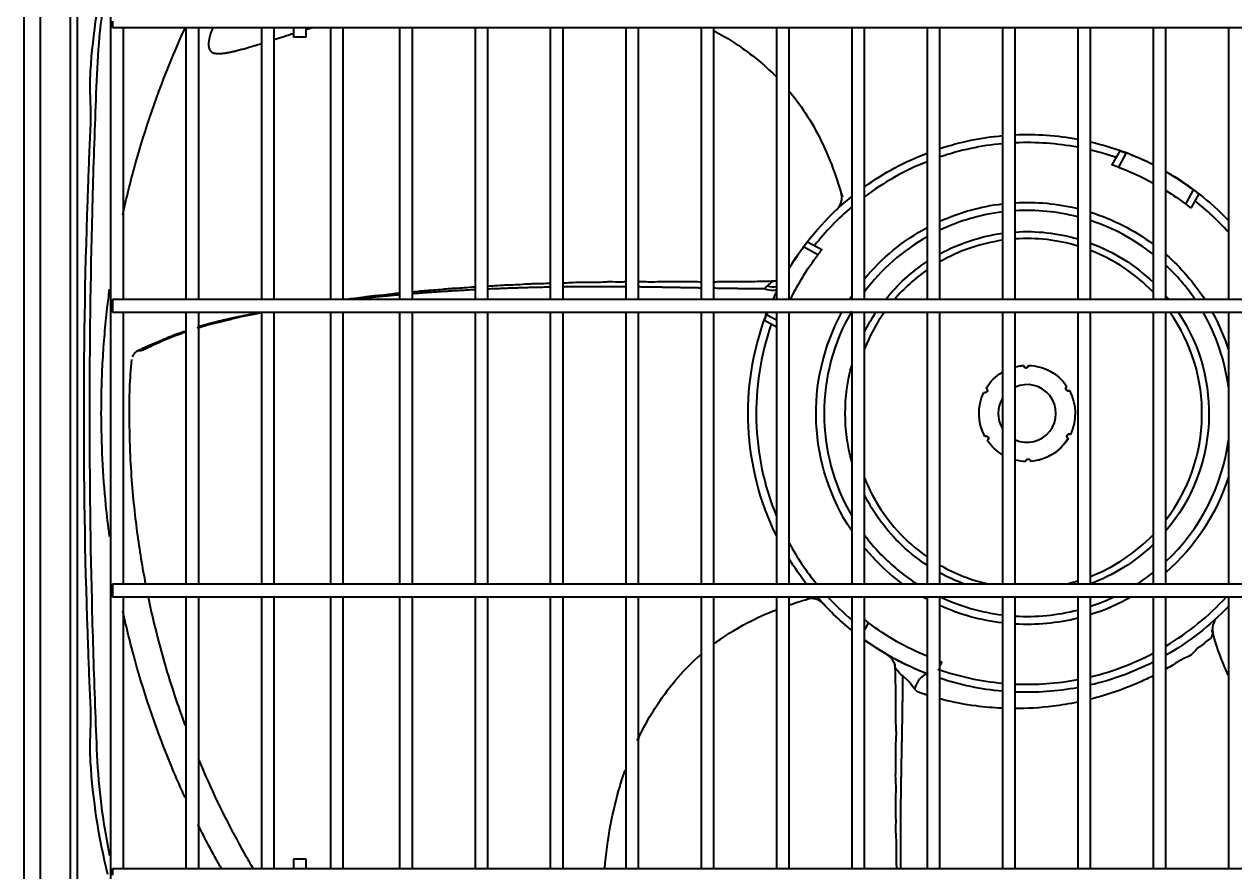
# Model space of a CAD drawing. Extents: x 58467 to 79089, y -33726 to -17391.
# Drawn here: x 78372.51 to 78410.26, y -19302.1 to -19275.66 of the extents above; entities that cross this region are included whole.
import ezdxf

# ---------------------------------------------------------------- set-up
doc = ezdxf.new("R2010")
doc.units = 0
doc.header["$LTSCALE"] = 100
doc.layers.add('+ENTE-ST-DOSEME USTU KONDDRENAJ', color=110, linetype='DOSEMEUSTUKONDENSDRENAJ_LINE', lineweight=40)
doc.linetypes.add('DOSEMEUSTUKONDENSDRENAJ_LINE', pattern='A,300,-40,["CD",Standard,S=15,R=0,X=-35,Y=-7.5],0', length=340)

# ---------------------------------------------------------------- blocks, each defined once
blk = doc.blocks.new('2 KAT SOL')
at = {"color": 3}
for p, q in [((54063.101, -32027.009, -3.539), (54063.101, -31959.004, -3.539)), ((54063.601, -31959.004, -3.539), (54063.601, -32027.009, -3.539)), ((54064.542, -32014.495, -3.539), (54064.542, -31965.44, -3.539)), ((54064.754, -31965.592, -3.539), (54064.754, -32014.343, -3.539)), ((54065.797, -31967.271, -3.539), (54065.797, -32012.664, -3.539)), ((54065.854, -31976.65, -3.539), (54065.854, -31976.849, -3.539)), ((54065.854, -31976.849, -3.539), (54184.216, -31976.849, -3.539)), ((54066.197, -31985.329, -3.539), (54066.197, -31976.85, -3.539)), ((54068.146, -31976.85, -3.539), (54068.146, -31985.329, -3.539)), ((54068.546, -31985.329, -3.539), (54068.546, -31976.85, -3.539)), ((54070.496, -31976.85, -3.539), (54070.496, -31985.328, -3.539)), ((54070.496, -31976.85, -3.539), (54070.496, -31985.328, -3.539)), ((54070.896, -31985.328, -3.539), (54070.896, -31976.85, -3.539)), ((54071.495, -31976.849, -3.539), (54071.495, -31977.149, -3.539)), ((54071.895, -31977.149, -3.539), (54071.895, -31976.849, -3.539)), ((54072.653, -31976.85, -3.539), (54072.653, -31985.329, -3.539)), ((54073.053, -31985.329, -3.539), (54073.053, -31976.85, -3.539)), ((54074.809, -31976.85, -3.539), (54074.809, -31985.329, -3.539)), ((54075.209, -31985.329, -3.539), (54075.209, -31976.85, -3.539)), ((54077.159, -31976.85, -3.539), (54077.159, -31985.329, -3.539)), ((54077.559, -31985.329, -3.539), (54077.559, -31976.85, -3.539)), ((54079.508, -31976.85, -3.539), (54079.508, -31985.329, -3.539)), ((54079.908, -31985.329, -3.539), (54079.908, -31976.85, -3.539)), ((54081.858, -31976.85, -3.539), (54081.858, -31985.329, -3.539)), ((54082.258, -31985.329, -3.539), (54082.258, -31976.85, -3.539)), ((54084.208, -31976.85, -3.539), (54084.208, -31985.329, -3.539)), ((54084.608, -31985.329, -3.539), (54084.608, -31976.85, -3.539)), ((54086.557, -31976.85, -3.539), (54086.557, -31985.329, -3.539)), ((54086.957, -31985.329, -3.539), (54086.957, -31976.85, -3.539)), ((54088.907, -31976.85, -3.539), (54088.907, -31985.329, -3.539)), ((54089.307, -31985.329, -3.539), (54089.307, -31976.85, -3.539)), ((54091.257, -31976.85, -3.539), (54091.257, -31985.329, -3.539)), ((54091.657, -31985.329, -3.539), (54091.657, -31976.85, -3.539)), ((54093.606, -31976.85, -3.539), (54093.606, -31985.329, -3.539)), ((54094.006, -31985.329, -3.539), (54094.006, -31976.85, -3.539)), ((54095.956, -31976.85, -3.539), (54095.956, -31985.329, -3.539)), ((54096.356, -31985.329, -3.539), (54096.356, -31976.85, -3.539)), ((54098.305, -31976.85, -3.539), (54098.305, -31985.329, -3.539)), ((54098.705, -31985.329, -3.539), (54098.705, -31976.85, -3.539)), ((54100.655, -31976.85, -3.539), (54100.655, -31985.329, -3.539)), ((54097.031, -31981.135, -3.539), (54097.275, -31980.69, -3.539)), ((54097.465, -31980.76, -3.539), (54097.222, -31981.203, -3.539)), ((54099.325, -31982.358, -3.539), (54099.569, -31981.914, -3.539)), ((54099.729, -31982.037, -3.539), (54099.485, -31982.482, -3.539)), ((54088.441, -31982.525, -3.539), (54088.461, -31982.507, -3.539)), ((54087.85, -31983.935, -3.539), (54087.407, -31983.692, -3.539)), ((54087.529, -31983.531, -3.539), (54087.974, -31983.775, -3.539)), ((54184.216, -31985.328, -3.539), (54065.854, -31985.328, -3.539)), ((54065.854, -31985.328, -3.539), (54065.854, -31985.528, -3.539)), ((54065.854, -31985.528, -3.539), (54065.854, -31985.728, -3.539)), ((54065.854, -31985.728, -3.539), (54184.216, -31985.728, -3.539)), ((54066.197, -31994.207, -3.539), (54066.197, -31985.728, -3.539)), ((54068.146, -31985.728, -3.539), (54068.146, -31994.207, -3.539)), ((54068.546, -31994.207, -3.539), (54068.546, -31985.728, -3.539)), ((54070.496, -31985.728, -3.539), (54070.496, -31994.207, -3.539)), ((54070.896, -31994.207, -3.539), (54070.896, -31985.728, -3.539)), ((54072.653, -31985.729, -3.539), (54072.653, -31994.206, -3.539)), ((54073.053, -31994.206, -3.539), (54073.053, -31985.729, -3.539)), ((54074.809, -31985.729, -3.539), (54074.809, -31994.206, -3.539)), ((54075.209, -31994.206, -3.539), (54075.209, -31985.729, -3.539)), ((54077.159, -31985.729, -3.539), (54077.159, -31994.206, -3.539)), ((54077.559, -31994.206, -3.539), (54077.559, -31985.729, -3.539)), ((54079.508, -31985.729, -3.539), (54079.508, -31994.206, -3.539)), ((54079.908, -31994.206, -3.539), (54079.908, -31985.729, -3.539)), ((54081.858, -31985.729, -3.539), (54081.858, -31994.206, -3.539)), ((54082.258, -31994.206, -3.539), (54082.258, -31985.729, -3.539)), ((54084.208, -31985.729, -3.539), (54084.208, -31994.206, -3.539)), ((54084.608, -31994.206, -3.539), (54084.608, -31985.729, -3.539)), ((54086.557, -31985.729, -3.539), (54086.557, -31994.206, -3.539)), ((54086.957, -31994.206, -3.539), (54086.957, -31985.729, -3.539)), ((54088.907, -31985.729, -3.539), (54088.907, -31994.206, -3.539)), ((54089.307, -31994.206, -3.539), (54089.307, -31985.729, -3.539)), ((54091.257, -31985.729, -3.539), (54091.257, -31994.206, -3.539)), ((54091.657, -31994.206, -3.539), (54091.657, -31985.729, -3.539)), ((54093.606, -31985.729, -3.539), (54093.606, -31994.206, -3.539)), ((54094.006, -31994.206, -3.539), (54094.006, -31985.729, -3.539)), ((54095.956, -31985.729, -3.539), (54095.956, -31994.206, -3.539)), ((54096.356, -31994.206, -3.539), (54096.356, -31985.729, -3.539)), ((54098.305, -31985.729, -3.539), (54098.305, -31994.206, -3.539)), ((54098.705, -31994.206, -3.539), (54098.705, -31985.729, -3.539)), ((54100.655, -31985.729, -3.539), (54100.655, -31994.206, -3.539)), ((54086.557, -31986.191, -3.539), (54086.183, -31985.985, -3.539)), ((54086.253, -31985.796, -3.539), (54086.557, -31985.963, -3.539)), ((54184.216, -31994.207, -3.539), (54065.854, -31994.207, -3.539)), ((54065.854, -31994.207, -3.539), (54065.854, -31994.407, -3.539)), ((54065.854, -31994.407, -3.539), (54065.854, -31994.607, -3.539)), ((54065.854, -31994.607, -3.539), (54184.216, -31994.607, -3.539)), ((54066.197, -32003.085, -3.539), (54066.197, -31994.606, -3.539)), ((54068.146, -31994.606, -3.539), (54068.146, -32003.085, -3.539)), ((54068.546, -32003.085, -3.539), (54068.546, -31994.606, -3.539)), ((54070.496, -31994.607, -3.539), (54070.496, -32003.085, -3.539)), ((54070.896, -32003.085, -3.539), (54070.896, -31994.607, -3.539)), ((54072.653, -31994.606, -3.539), (54072.653, -32003.085, -3.539)), ((54073.053, -32003.085, -3.539), (54073.053, -31994.606, -3.539)), ((54074.809, -31994.606, -3.539), (54074.809, -32003.085, -3.539)), ((54075.209, -32003.085, -3.539), (54075.209, -31994.606, -3.539)), ((54077.159, -31994.606, -3.539), (54077.159, -32003.085, -3.539)), ((54077.559, -32003.085, -3.539), (54077.559, -31994.606, -3.539)), ((54079.508, -31994.606, -3.539), (54079.508, -32003.085, -3.539)), ((54079.908, -32003.085, -3.539), (54079.908, -31994.606, -3.539)), ((54081.858, -31994.606, -3.539), (54081.858, -32003.085, -3.539)), ((54082.258, -32003.085, -3.539), (54082.258, -31994.606, -3.539)), ((54084.208, -31994.606, -3.539), (54084.208, -32003.085, -3.539)), ((54084.608, -32003.085, -3.539), (54084.608, -31994.606, -3.539)), ((54086.557, -31994.606, -3.539), (54086.557, -32003.085, -3.539)), ((54086.957, -32003.085, -3.539), (54086.957, -31994.606, -3.539)), ((54088.017, -31994.819, -3.539), (54087.999, -31994.8, -3.539)), ((54088.907, -31994.606, -3.539), (54088.907, -32003.085, -3.539)), ((54089.307, -32003.085, -3.539), (54089.307, -31994.606, -3.539)), ((54091.257, -31994.606, -3.539), (54091.257, -32003.085, -3.539)), ((54091.657, -32003.085, -3.539), (54091.657, -31994.606, -3.539)), ((54093.606, -31994.606, -3.539), (54093.606, -32003.085, -3.539)), ((54094.006, -32003.085, -3.539), (54094.006, -31994.606, -3.539)), ((54095.956, -31994.606, -3.539), (54095.956, -32003.085, -3.539)), ((54096.356, -32003.085, -3.539), (54096.356, -31994.606, -3.539)), ((54098.305, -31994.606, -3.539), (54098.305, -32003.085, -3.539)), ((54098.705, -32003.085, -3.539), (54098.705, -31994.606, -3.539)), ((54100.655, -31994.606, -3.539), (54100.655, -32003.085, -3.539)), ((54089.427, -31995.41, -3.539), (54089.307, -31995.63, -3.539)), ((54100.312, -31995.243, -3.539), (54100.292, -31995.261, -3.539)), ((54091.722, -31996.633, -3.539), (54091.657, -31996.752, -3.539)), ((54184.216, -32003.085, -3.539), (54065.854, -32003.085, -3.539)), ((54065.854, -32003.085, -3.539), (54065.854, -32003.285, -3.539)), ((54071.496, -32002.785, -3.539), (54071.496, -32003.085, -3.539)), ((54071.896, -32002.785, -3.539), (54071.496, -32002.785, -3.539)), ((54071.896, -32003.085, -3.539), (54071.896, -32002.785, -3.539))]:
    blk.add_line(p, q, dxfattribs=at)
at = {"color": 3, "extrusion": (0, 0, -1)}
for centre, radius, start, end in [((-54094.376, -31988.884, 3.539), 8.699, 71.7788, 84.9192), ((-54094.376, -31988.884, 3.539), 8.699, 87.5599, 100.4611), ((-54094.376, -31988.884, 3.539), 8.699, 103.1523, 110.4357), ((-54094.376, -31988.884, 3.539), 8.699, 54.354, 68.9829), ((-54094.376, -31988.884, 3.539), 8.191, 110.3267, 118.6663), ((-54094.376, -31988.884, 3.539), 8.699, 119.8462, 136.2041), ((-54094.376, -31988.884, 3.539), 8.191, 121.9061, 127.1733), ((-54094.376, -31988.884, 3.539), 8.699, 31.4717, 51.0407), ((-54094.376, -31988.884, 3.539), 6.582, 65.5875, 83.2781), ((-54094.376, -31988.884, 3.539), 6.582, 86.7712, 103.8825), ((-54094.376, -31988.884, 3.539), 6.582, 107.4994, 126.6469), ((-54094.376, -31988.884, 3.539), 6.582, 39.6281, 61.7062), ((-54094.376, -31988.884, 3.539), 5.671, 61.3406, 82.1925), ((-54094.376, -31988.884, 3.539), 5.671, 86.2537, 106.1662), ((-54094.376, -31988.884, 3.539), 5.671, 110.4244, 133.8468), ((-54094.376, -31988.884, 3.539), 8.191, 25.7297, 37.1733), ((-54094.376, -31988.884, 3.539), 5.671, 38.8237, 56.6212), ((-54094.376, -31988.884, 3.539), 6.582, 131.1187, 147.3019), ((-54094.376, -31988.884, 3.539), 6.582, 32.6925, 33.8006), ((-54094.376, -31988.884, 3.539), 5.671, 139.7531, 141.1706), ((-54094.376, -31988.884, 3.539), 6.582, 326.1881, 28.6481), ((-54094.376, -31988.884, 3.539), 5.671, 26.6287, 33.8063), ((-54094.376, -31988.884, 3.539), 5.671, 146.1881, 220.2356), ((-54094.376, -31988.884, 3.539), 6.582, 151.3463, 162.5288), ((-54094.376, -31988.884, 3.539), 8.699, 334.013, 20.4357), ((-54094.376, -31988.884, 3.539), 5.671, 344.6606, 15.3281), ((-54094.376, -31988.884, 3.539), 1.5, 31.5149, 59.0994), ((-54094.376, -31988.884, 3.539), 1.5, 31.6151, 59.0993), ((-54094.376, -31988.884, 3.539), 1.5, 75.7067, 85.8849), ((-54094.376, -31988.884, 3.539), 1.5, 75.707, 85.7851), ((-54094.344, -31987.385, 3.539), 0.075, 180.1825, 357.3175), ((-54094.376, -31988.884, 3.539), 1.5, 91.5149, 145.7851), ((-54094.376, -31988.884, 3.539), 1.5, 91.6151, 145.8849), ((-54095.659, -31988.106, 3.539), 0.075, 240.1825, 57.3175), ((-54094.376, -31988.884, 3.539), 1.5, 331.6151, 25.8849), ((-54094.376, -31988.884, 3.539), 1.5, 331.5149, 25.7851), ((-54093.062, -31988.163, 3.539), 0.075, 120.1825, 297.3175), ((-54094.376, -31988.884, 3.539), 1.5, 151.5149, 205.7863), ((-54094.376, -31988.884, 3.539), 1.5, 151.6151, 205.8849), ((-54095.691, -31989.605, 3.539), 0.075, 300.1825, 117.3175), ((-54093.094, -31989.662, 3.539), 0.075, 60.1825, 237.3175), ((-54094.376, -31988.884, 3.539), 1.5, 300.8995, 325.8849), ((-54094.376, -31988.884, 3.539), 1.5, 300.8996, 325.7851), ((-54094.376, -31988.884, 3.539), 1.5, 211.6151, 265.8849), ((-54094.376, -31988.884, 3.539), 1.5, 211.5137, 265.7851), ((-54094.409, -31990.383, 3.539), 0.075, 0.1825, 177.3175), ((-54094.376, -31988.884, 3.539), 1.5, 271.6151, 284.293), ((-54094.376, -31988.884, 3.539), 1.5, 271.5149, 284.2929), ((-54094.376, -31988.884, 3.539), 6.582, 197.46, 228.87), ((-54094.376, -31988.884, 3.539), 5.671, 315, 333.36), ((-54094.376, -31988.884, 3.539), 5.671, 303.3675, 315), ((-54094.376, -31988.884, 3.539), 6.582, 315, 320.3606), ((-54094.376, -31988.884, 3.539), 5.671, 226.1419, 249.8006), ((-54094.376, -31988.884, 3.539), 8.699, 322.2719, 328.5298), ((-54094.376, -31988.884, 3.539), 6.582, 306.0225, 315), ((-54094.376, -31988.884, 3.539), 5.671, 290.1825, 298.6481), ((-54094.376, -31988.884, 3.539), 8.699, 308.9608, 318.8617), ((-54094.376, -31988.884, 3.539), 6.582, 298.2825, 299.5987), ((-54094.376, -31988.884, 3.539), 6.582, 240.3844, 252.4894), ((-54094.376, -31988.884, 3.539), 6.582, 276.7106, 294.4012), ((-54094.376, -31988.884, 3.539), 8.699, 223.7974, 240.1554), ((-54094.376, -31988.884, 3.539), 8.191, 292.3896, 307.1733), ((-54094.376, -31988.884, 3.539), 6.582, 256.1063, 273.2175), ((-54094.376, -31988.884, 3.539), 8.699, 297.6697, 305.6475), ((-54094.376, -31988.884, 3.539), 8.699, 243.1491, 256.8469), ((-54094.376, -31988.884, 3.539), 8.699, 275.0787, 288.2204), ((-54094.376, -31988.884, 3.539), 8.699, 259.5381, 272.4392)]:
    blk.add_arc(centre, radius, start, end, dxfattribs=at)
at = {"color": 3}
for radius, start, end in [(8.449, 95.2309, 108.779), (8.449, 79.2259, 92.5124), (8.449, 70.7868, 76.4509), (8.691, 63.1224, 69.1851), (8.449, 111.6703, 126.8719), (8.691, 53.3149, 60.1257), (8.449, 41.9985, 51.7132), (8.449, 130.3428, 141.7132), (6.332, 96.9862, 115.4419), (6.332, 75.5606, 93.3525), (6.332, 51.6487, 71.7863), (6.332, 119.52, 143.19), (5.455, 98.1225, 119.9138), (5.455, 73.17, 93.8925), (8.691, 143.3149, 148.6118), (5.455, 43.9256, 68.7262), (6.332, 34.1663, 46.8731), (5.455, 124.8862, 139.32), (8.691, 154.1151, 155.8497), (6.332, 149.7431, 210.2569), (5.455, 144.6525, 158.3381), (5.455, 322.5206, 35.3531), (6.332, 7.4588, 29.8969), (8.449, 160.7868, 202.2588), (0.9, 245.7, 114.3), (0.9, 148.86, 211.14), (6.332, 313.1269, 352.5413), (5.455, 201.6619, 225), (8.449, 208.5801, 219.0506), (6.332, 216.81, 225), (5.455, 225, 235.1138), (5.455, 291.2737, 316.0744), (6.332, 225, 237.2006), (5.455, 240.0863, 257.3662), (6.332, 302.7938, 308.3513), (5.455, 282.6281, 286.83), (8.449, 222.6368, 229.6553), (6.332, 244.6538, 263.0137), (6.332, 288.2138, 295.3407), (8.449, 300.8221, 317.3623), (6.332, 266.6475, 284.4394), (8.691, 234.3167, 249.1851), (8.449, 283.5504, 297.7135), (8.449, 250.7868, 264.7704), (8.449, 267.4888, 280.7754)]:
    blk.add_arc((54094.376, -31988.884, -3.539), radius, start, end, dxfattribs=at)
at = {"color": 3, "extrusion": (5.89787e-06, 5.50525e-06, 1)}
blk.add_arc((54088.099, -31982.16, -3.398), 0.5, 313.0877, 16.4735, dxfattribs=at)
at = {"color": 3, "extrusion": (-5.25028e-06, 5.62471e-06, 1)}
blk.add_arc((54087.653, -31995.161, -4.002), 0.5, 43.0877, 106.4725, dxfattribs=at)
at = {"color": 3, "extrusion": (-6.04419e-06, -5.64183e-06, 1)}
blk.add_arc((54100.654, -31995.607, -3.684), 0.5, 133.0877, 196.4734, dxfattribs=at)
at = {"color": 3}
for centre, major_axis, ratio, start_param, end_param in [((54086.23, -31984.612, -3.539), (0.443, -0.232), 0.512974, -1.203049, -0.512348), ((54085.757, -31985.672, -3.539), (0.468, -0.175), 0.588101, 0, 0.392495), ((54091.165, -31997.504, -3.539), (0.175, 0.468), 0.588101, 0.279088, 1.726902)]:
    blk.add_ellipse(centre, major_axis=major_axis, ratio=ratio, start_param=start_param, end_param=end_param, dxfattribs=at)
for points, knots in [([(54064.966, -31988.984, -3.539), (54064.966, -31986.586, -3.539), (54065.009, -31984.19, -3.539), (54065.119, -31981.197, -3.539), (54065.144, -31980.599, -3.539), (54065.199, -31979.405, -3.539), (54065.135, -31978.807, -3.539), (54065.246, -31977.021, -3.539), (54065.425, -31975.852, -3.539), (54065.711, -31974.706, -3.539)], [0, 0, 0, 0, 0.5, 0.5, 0.625, 0.625, 0.75, 0.75, 1, 1, 1, 1]), ([(54065.727, -31975.239, -3.539), (54065.652, -31975.612, -3.539), (54065.588, -31975.989, -3.539), (54065.463, -31976.883, -3.539), (54065.412, -31977.403, -3.539), (54065.353, -31978.444, -3.539), (54065.337, -31978.965, -3.539), (54065.277, -31980.527, -3.539), (54065.243, -31981.569, -3.539), (54065.163, -31984.695, -3.539), (54065.135, -31986.779, -3.539), (54065.135, -31988.864, -3.539)], [0, 0, 0, 0, 0.084354, 0.084354, 0.19881, 0.19881, 0.313265, 0.313265, 0.542177, 0.542177, 1, 1, 1, 1]), ([(54066.175, -31982.685, -3.539), (54066.287, -31982.173, -3.539), (54066.697, -31980.519, -3.539), (54067.369, -31978.566, -3.539), (54067.982, -31977.16, -3.539), (54068.131, -31976.836, -3.539)], [0, 0, 0, 0, 0.254796, 0.827092, 1, 1, 1, 1]), ([(54068.99, -31976.847, -3.539), (54068.975, -31976.883, -3.539), (54068.916, -31977.025, -3.539), (54068.853, -31977.219, -3.539), (54068.844, -31977.422, -3.539), (54068.868, -31977.513, -3.539), (54068.904, -31977.571, -3.539), (54068.948, -31977.614, -3.539), (54068.988, -31977.633, -3.539), (54069.019, -31977.64, -3.539)], [0, 0, 0, 0, 0.125875, 0.501642, 0.656556, 0.790033, 0.847053, 0.89779, 1, 1, 1, 1]), ([(54070.907, -31977.216, -3.539), (54070.913, -31977.215, -3.539), (54070.964, -31977.198, -3.539), (54071.061, -31977.167, -3.539), (54071.187, -31977.127, -3.539), (54071.311, -31977.088, -3.539), (54071.409, -31977.057, -3.539), (54071.476, -31977.036, -3.539), (54071.495, -31977.03, -3.539)], [0, 0, 0, 0, 0.02815, 0.268086, 0.508023, 0.66798, 0.907917, 1, 1, 1, 1]), ([(54071.895, -31976.906, -3.539), (54071.926, -31976.896, -3.539), (54071.992, -31976.876, -3.539), (54072.059, -31976.855, -3.539), (54072.096, -31976.844, -3.539), (54072.097, -31976.844, -3.539)], [0, 0, 0, 0, 0.464341, 0.973106, 1, 1, 1, 1]), ([(54084.614, -31976.947, -3.539), (54084.713, -31977.001, -3.539), (54084.989, -31977.155, -3.539), (54085.479, -31977.466, -3.539), (54086.037, -31977.891, -3.539), (54086.403, -31978.231, -3.539), (54086.567, -31978.398, -3.539)], [0, 0, 0, 0, 0.139399, 0.390327, 0.714739, 1, 1, 1, 1]), ([(54069.007, -31977.636, -3.539), (54069.021, -31977.641, -3.539), (54069.047, -31977.647, -3.539), (54069.077, -31977.652, -3.539), (54069.123, -31977.657, -3.539), (54069.159, -31977.658, -3.539), (54069.203, -31977.658, -3.539), (54069.254, -31977.655, -3.539), (54069.3, -31977.65, -3.539), (54069.36, -31977.643, -3.539), (54069.411, -31977.635, -3.539), (54069.475, -31977.623, -3.539), (54069.535, -31977.611, -3.539), (54069.612, -31977.595, -3.539), (54069.69, -31977.576, -3.539), (54069.771, -31977.556, -3.539), (54069.844, -31977.537, -3.539), (54069.918, -31977.517, -3.539), (54070.006, -31977.493, -3.539), (54070.097, -31977.467, -3.539), (54070.203, -31977.435, -3.539), (54070.298, -31977.407, -3.539), (54070.396, -31977.377, -3.539), (54070.457, -31977.358, -3.539), (54070.49, -31977.348, -3.539), (54070.495, -31977.346, -3.539)], [0, 0, 0, 0, 0.061068, 0.102482, 0.143896, 0.18531, 0.226724, 0.268138, 0.309552, 0.350965, 0.392379, 0.433793, 0.475207, 0.516621, 0.578742, 0.620156, 0.66157, 0.702984, 0.744398, 0.806519, 0.847933, 0.910054, 0.951468, 0.992881, 1, 1, 1, 1]), ([(54071.895, -31977.149, -3.539), (54071.895, -31977.149, -3.539), (54071.894, -31977.149, -3.539), (54071.885, -31977.149, -3.539), (54071.876, -31977.149, -3.539), (54071.852, -31977.149, -3.539), (54071.836, -31977.149, -3.539), (54071.801, -31977.149, -3.539), (54071.781, -31977.149, -3.539), (54071.738, -31977.149, -3.539), (54071.716, -31977.149, -3.539), (54071.671, -31977.149, -3.539), (54071.648, -31977.149, -3.539), (54071.606, -31977.149, -3.539), (54071.586, -31977.149, -3.539), (54071.552, -31977.149, -3.539), (54071.536, -31977.149, -3.539), (54071.513, -31977.149, -3.539), (54071.505, -31977.149, -3.539), (54071.497, -31977.149, -3.539), (54071.495, -31977.149, -3.539), (54071.495, -31977.149, -3.539)], [0, 0, 0, 0, 0.072796, 0.072796, 0.180355, 0.180355, 0.287914, 0.287914, 0.395473, 0.395473, 0.503031, 0.503031, 0.61059, 0.61059, 0.718149, 0.718149, 0.825708, 0.825708, 0.933267, 0.933267, 1, 1, 1, 1]), ([(54086.966, -31978.84, -3.539), (54087.092, -31978.992, -3.539), (54087.411, -31979.409, -3.539), (54087.868, -31980.16, -3.539), (54088.292, -31981.115, -3.539), (54088.518, -31981.791, -3.539), (54088.615, -31982.142, -3.539)], [0, 0, 0, 0, 0.160983, 0.427877, 0.710763, 1, 1, 1, 1]), ([(54097.275, -31980.69, -3.539), (54097.275, -31980.69, -3.539), (54097.279, -31980.692, -3.539), (54097.292, -31980.697, -3.539), (54097.303, -31980.7, -3.539), (54097.329, -31980.71, -3.539), (54097.345, -31980.716, -3.539), (54097.381, -31980.729, -3.539), (54097.401, -31980.736, -3.539), (54097.435, -31980.749, -3.539), (54097.45, -31980.755, -3.539), (54097.465, -31980.76, -3.539)], [0, 0, 0, 0, 0.211758, 0.211758, 0.423432, 0.423432, 0.636431, 0.636431, 0.852021, 0.852021, 1, 1, 1, 1]), ([(54098.262, -31981.103, -3.539), (54098.241, -31981.094, -3.539), (54098.221, -31981.084, -3.539), (54098.105, -31981.03, -3.539), (54098.007, -31980.986, -3.539), (54097.824, -31980.905, -3.539), (54097.737, -31980.867, -3.539), (54097.572, -31980.796, -3.539), (54097.492, -31980.762, -3.539), (54097.414, -31980.733, -3.539)], [0, 0, 0, 0, 0.07319, 0.07319, 0.416738, 0.416738, 0.719921, 0.719921, 1, 1, 1, 1]), ([(54097.222, -31981.203, -3.539), (54097.2, -31981.195, -3.539), (54097.178, -31981.187, -3.539), (54097.138, -31981.173, -3.539), (54097.118, -31981.166, -3.539), (54097.085, -31981.154, -3.539), (54097.07, -31981.149, -3.539), (54097.048, -31981.141, -3.539), (54097.039, -31981.138, -3.539), (54097.032, -31981.136, -3.539), (54097.031, -31981.135, -3.539), (54097.031, -31981.135, -3.539)], [0, 0, 0, 0, 0.21816, 0.21816, 0.436362, 0.436362, 0.653817, 0.653817, 0.868707, 0.868707, 1, 1, 1, 1]), ([(54099.569, -31981.914, -3.539), (54099.587, -31981.928, -3.539), (54099.605, -31981.942, -3.539), (54099.64, -31981.968, -3.539), (54099.656, -31981.98, -3.539), (54099.684, -31982.002, -3.539), (54099.696, -31982.011, -3.539), (54099.715, -31982.026, -3.539), (54099.722, -31982.031, -3.539), (54099.728, -31982.036, -3.539), (54099.729, -31982.037, -3.539), (54099.729, -31982.037, -3.539)], [0, 0, 0, 0, 0.217793, 0.217793, 0.435623, 0.435623, 0.652794, 0.652794, 0.867695, 0.867695, 1, 1, 1, 1]), ([(54099.485, -31982.482, -3.539), (54099.485, -31982.482, -3.539), (54099.482, -31982.479, -3.539), (54099.471, -31982.47, -3.539), (54099.462, -31982.463, -3.539), (54099.44, -31982.446, -3.539), (54099.427, -31982.436, -3.539), (54099.397, -31982.412, -3.539), (54099.38, -31982.399, -3.539), (54099.351, -31982.377, -3.539), (54099.338, -31982.367, -3.539), (54099.325, -31982.358, -3.539)], [0, 0, 0, 0, 0.211356, 0.211356, 0.422617, 0.422617, 0.635365, 0.635365, 0.851032, 0.851032, 1, 1, 1, 1]), ([(54087.407, -31983.692, -3.539), (54087.42, -31983.673, -3.539), (54087.434, -31983.655, -3.539), (54087.46, -31983.621, -3.539), (54087.473, -31983.604, -3.539), (54087.494, -31983.576, -3.539), (54087.504, -31983.564, -3.539), (54087.518, -31983.545, -3.539), (54087.524, -31983.538, -3.539), (54087.529, -31983.532, -3.539), (54087.53, -31983.531, -3.539), (54087.529, -31983.531, -3.539)], [0, 0, 0, 0, 0.217793, 0.217793, 0.435623, 0.435623, 0.652794, 0.652794, 0.867695, 0.867695, 1, 1, 1, 1]), ([(54087.974, -31983.775, -3.539), (54087.974, -31983.775, -3.539), (54087.972, -31983.778, -3.539), (54087.963, -31983.79, -3.539), (54087.956, -31983.798, -3.539), (54087.939, -31983.82, -3.539), (54087.928, -31983.833, -3.539), (54087.905, -31983.863, -3.539), (54087.892, -31983.88, -3.539), (54087.869, -31983.91, -3.539), (54087.86, -31983.922, -3.539), (54087.85, -31983.935, -3.539)], [0, 0, 0, 0, 0.211356, 0.211356, 0.422617, 0.422617, 0.635365, 0.635365, 0.851032, 0.851032, 1, 1, 1, 1]), ([(54065.506, -31988.864, -3.539), (54065.508, -31988.589, -3.539), (54065.513, -31988.041, -3.539), (54065.549, -31987.222, -3.539), (54065.607, -31986.41, -3.539), (54065.68, -31985.672, -3.539), (54065.738, -31985.205, -3.539), (54065.765, -31985.006, -3.539)], [0, 0, 0, 0, 0.213165, 0.424969, 0.635409, 0.844484, 1, 1, 1, 1]), ([(54077.158, -31984.941, -3.539), (54077.152, -31984.941, -3.539), (54077.03, -31984.95, -3.539), (54076.828, -31984.971, -3.539), (54076.614, -31984.986, -3.539), (54076.44, -31984.993, -3.539), (54076.277, -31985.001, -3.539), (54076.066, -31985.029, -3.539), (54075.834, -31985.044, -3.539), (54075.616, -31985.058, -3.539), (54075.413, -31985.077, -3.539), (54075.283, -31985.093, -3.539), (54075.206, -31985.102, -3.539)], [0, 0, 0, 0, 0.008799, 0.183646, 0.34505, 0.408603, 0.460825, 0.566791, 0.701254, 0.778856, 0.862109, 1, 1, 1, 1]), ([(54077.149, -31985.027, -3.539), (54077.12, -31985.028, -3.539), (54077.025, -31985.033, -3.539), (54076.9, -31985.04, -3.539), (54076.738, -31985.049, -3.539), (54076.593, -31985.057, -3.539), (54076.431, -31985.067, -3.539), (54076.27, -31985.077, -3.539), (54076.125, -31985.086, -3.539), (54075.963, -31985.097, -3.539), (54075.816, -31985.107, -3.539), (54075.652, -31985.119, -3.539), (54075.505, -31985.13, -3.539), (54075.36, -31985.141, -3.539), (54075.264, -31985.148, -3.539), (54075.215, -31985.152, -3.539), (54075.214, -31985.152, -3.539)], [0, 0, 0, 0, 0.043677, 0.144139, 0.194371, 0.294833, 0.370179, 0.445526, 0.545988, 0.596219, 0.696681, 0.772028, 0.847375, 0.922721, 0.998068, 1, 1, 1, 1]), ([(54079.508, -31984.828, -3.539), (54079.49, -31984.83, -3.539), (54079.377, -31984.838, -3.539), (54079.205, -31984.842, -3.539), (54078.985, -31984.844, -3.539), (54078.745, -31984.854, -3.539), (54078.493, -31984.874, -3.539), (54078.278, -31984.885, -3.539), (54078.105, -31984.887, -3.539), (54077.948, -31984.891, -3.539), (54077.769, -31984.91, -3.539), (54077.627, -31984.918, -3.539), (54077.559, -31984.921, -3.539)], [0, 0, 0, 0, 0.026236, 0.165323, 0.245888, 0.332132, 0.514466, 0.68062, 0.745287, 0.79789, 0.90324, 1, 1, 1, 1]), ([(54079.506, -31984.946, -3.539), (54079.455, -31984.947, -3.539), (54079.37, -31984.949, -3.539), (54079.219, -31984.952, -3.539), (54079.084, -31984.955, -3.539), (54078.914, -31984.959, -3.539), (54078.763, -31984.963, -3.539), (54078.597, -31984.968, -3.539), (54078.449, -31984.973, -3.539), (54078.302, -31984.978, -3.539), (54078.138, -31984.984, -3.539), (54077.991, -31984.989, -3.539), (54077.827, -31984.996, -3.539), (54077.694, -31985.001, -3.539), (54077.594, -31985.006, -3.539), (54077.559, -31985.007, -3.539)], [0, 0, 0, 0, 0.079108, 0.130174, 0.232307, 0.283373, 0.385506, 0.462105, 0.538704, 0.615303, 0.691903, 0.794035, 0.845101, 0.947234, 1, 1, 1, 1]), ([(54081.852, -31984.783, -3.539), (54081.824, -31984.784, -3.539), (54081.693, -31984.787, -3.539), (54081.552, -31984.785, -3.539), (54081.39, -31984.782, -3.539), (54081.307, -31984.783, -3.539), (54081.154, -31984.792, -3.539), (54080.976, -31984.8, -3.539), (54080.759, -31984.796, -3.539), (54080.506, -31984.795, -3.539), (54080.22, -31984.81, -3.539), (54080.023, -31984.818, -3.539), (54079.915, -31984.819, -3.539), (54079.909, -31984.819, -3.539)], [0, 0, 0, 0, 0.047203, 0.219949, 0.250675, 0.278328, 0.333689, 0.467407, 0.546264, 0.63201, 0.815334, 0.990362, 1, 1, 1, 1]), ([(54081.86, -31984.936, -3.539), (54081.848, -31984.936, -3.539), (54081.804, -31984.936, -3.539), (54081.711, -31984.935, -3.539), (54081.581, -31984.934, -3.539), (54081.435, -31984.933, -3.539), (54081.289, -31984.933, -3.539), (54081.142, -31984.933, -3.539), (54080.995, -31984.933, -3.539), (54080.861, -31984.933, -3.539), (54080.71, -31984.933, -3.539), (54080.574, -31984.934, -3.539), (54080.406, -31984.935, -3.539), (54080.274, -31984.936, -3.539), (54080.109, -31984.937, -3.539), (54080, -31984.939, -3.539), (54079.923, -31984.94, -3.539), (54079.911, -31984.94, -3.539)], [0, 0, 0, 0, 0.018658, 0.069393, 0.145495, 0.221596, 0.297698, 0.3738, 0.449902, 0.526003, 0.576738, 0.678207, 0.728941, 0.83041, 0.881145, 0.982614, 1, 1, 1, 1]), ([(54084.211, -31984.973, -3.539), (54084.166, -31984.972, -3.539), (54084.074, -31984.971, -3.539), (54083.948, -31984.968, -3.539), (54083.822, -31984.966, -3.539), (54083.696, -31984.963, -3.539), (54083.572, -31984.961, -3.539), (54083.447, -31984.959, -3.539), (54083.322, -31984.956, -3.539), (54083.197, -31984.954, -3.539), (54083.072, -31984.952, -3.539), (54082.946, -31984.95, -3.539), (54082.82, -31984.948, -3.539), (54082.677, -31984.946, -3.539), (54082.547, -31984.944, -3.539), (54082.399, -31984.942, -3.539), (54082.313, -31984.94, -3.539), (54082.26, -31984.94, -3.539), (54082.257, -31984.94, -3.539)], [0, 0, 0, 0, 0.071605, 0.144526, 0.19314, 0.266061, 0.338983, 0.387597, 0.460518, 0.533439, 0.582053, 0.654974, 0.727896, 0.77651, 0.873738, 0.922352, 0.995273, 1, 1, 1, 1]), ([(54084.209, -31984.789, -3.539), (54084.196, -31984.789, -3.539), (54084.088, -31984.783, -3.539), (54083.78, -31984.771, -3.539), (54083.471, -31984.782, -3.539), (54083.224, -31984.777, -3.539), (54083.099, -31984.774, -3.539), (54082.917, -31984.776, -3.539), (54082.721, -31984.793, -3.539), (54082.47, -31984.781, -3.539), (54082.341, -31984.778, -3.539), (54082.291, -31984.777, -3.539)], [0, 0, 0, 0, 0.020061, 0.161151, 0.438961, 0.54767, 0.590018, 0.628584, 0.811988, 0.925322, 1, 1, 1, 1]), ([(54086.189, -31984.995, -3.539), (54086.173, -31984.995, -3.539), (54086.131, -31984.995, -3.539), (54086.047, -31984.996, -3.539), (54085.955, -31984.996, -3.539), (54085.861, -31984.996, -3.539), (54085.777, -31984.996, -3.539), (54085.696, -31984.995, -3.539), (54085.6, -31984.994, -3.539), (54085.5, -31984.994, -3.539), (54085.388, -31984.993, -3.539), (54085.29, -31984.991, -3.539), (54085.183, -31984.99, -3.539), (54085.083, -31984.989, -3.539), (54084.982, -31984.987, -3.539), (54084.867, -31984.985, -3.539), (54084.765, -31984.984, -3.539), (54084.672, -31984.982, -3.539), (54084.623, -31984.981, -3.539), (54084.603, -31984.981, -3.539)], [0, 0, 0, 0, 0.033268, 0.086429, 0.166172, 0.219334, 0.272495, 0.325657, 0.378819, 0.458561, 0.511723, 0.591466, 0.644627, 0.697789, 0.777532, 0.830693, 0.910436, 0.963598, 1, 1, 1, 1]), ([(54086.555, -31984.757, -3.539), (54086.36, -31984.764, -3.539), (54085.963, -31984.775, -3.539), (54085.541, -31984.779, -3.539), (54085.256, -31984.78, -3.539), (54085.133, -31984.779, -3.539), (54085.002, -31984.781, -3.539), (54084.893, -31984.778, -3.539), (54084.792, -31984.779, -3.539), (54084.699, -31984.783, -3.539), (54084.638, -31984.787, -3.539), (54084.604, -31984.789, -3.539)], [0, 0, 0, 0, 0.295836, 0.599217, 0.63578, 0.724251, 0.792145, 0.857546, 0.898871, 0.942551, 1, 1, 1, 1]), ([(54086.189, -31984.995, -3.539), (54086.189, -31984.995, -3.539), (54086.189, -31984.995, -3.539), (54086.217, -31984.964, -3.539), (54086.248, -31984.935, -3.539), (54086.278, -31984.908, -3.539)], [0, 0, 0, 0, 0.000046, 0.000046, 1, 1, 1, 1]), ([(54086.202, -31984.997, -3.539), (54086.293, -31985.026, -3.539), (54086.378, -31985.042, -3.539), (54086.493, -31985.042, -3.539), (54086.532, -31985.036, -3.539), (54086.56, -31985.023, -3.539)], [0, 0, 0, 0, 0.604116, 0.604116, 1, 1, 1, 1]), ([(54086.278, -31984.908, -3.539), (54086.33, -31984.861, -3.539), (54086.38, -31984.817, -3.539), (54086.436, -31984.774, -3.539), (54086.446, -31984.764, -3.539), (54086.443, -31984.762, -3.539)], [0, 0, 0, 0, 0.677972, 0.677972, 1, 1, 1, 1]), ([(54086.558, -31984.747, -3.539), (54086.518, -31984.761, -3.539), (54086.476, -31984.769, -3.539), (54086.434, -31984.763, -3.539), (54086.432, -31984.763, -3.539)], [0, 0, 0, 0, 0.962907, 1, 1, 1, 1]), ([(54074.811, -31985.137, -3.539), (54074.79, -31985.139, -3.539), (54074.733, -31985.143, -3.539), (54074.584, -31985.157, -3.539), (54074.367, -31985.192, -3.539), (54074.111, -31985.211, -3.539), (54073.884, -31985.234, -3.539), (54073.654, -31985.264, -3.539), (54073.427, -31985.298, -3.539), (54073.237, -31985.317, -3.539), (54073.134, -31985.328, -3.539)], [0, 0, 0, 0, 0.037568, 0.099793, 0.235444, 0.406173, 0.503648, 0.608785, 0.82508, 1, 1, 1, 1]), ([(54074.812, -31985.186, -3.539), (54074.789, -31985.188, -3.539), (54074.704, -31985.195, -3.539), (54074.588, -31985.205, -3.539), (54074.431, -31985.22, -3.539), (54074.289, -31985.233, -3.539), (54074.13, -31985.248, -3.539), (54073.987, -31985.262, -3.539), (54073.845, -31985.277, -3.539), (54073.69, -31985.293, -3.539), (54073.551, -31985.308, -3.539), (54073.439, -31985.32, -3.539), (54073.388, -31985.325, -3.539), (54073.367, -31985.328, -3.539)], [0, 0, 0, 0, 0.045948, 0.175933, 0.240925, 0.370909, 0.468398, 0.565886, 0.663374, 0.760863, 0.890847, 0.955839, 1, 1, 1, 1]), ([(54070.492, -31985.745, -3.539), (54070.426, -31985.758, -3.539), (54070.211, -31985.804, -3.539), (54070, -31985.843, -3.539), (54069.649, -31985.92, -3.539), (54069.445, -31985.984, -3.539), (54069.208, -31986.035, -3.539), (54069.028, -31986.075, -3.539), (54068.846, -31986.122, -3.539), (54068.699, -31986.165, -3.539), (54068.604, -31986.193, -3.539), (54068.544, -31986.211, -3.539), (54068.513, -31986.221, -3.539), (54068.497, -31986.226, -3.539)], [0, 0, 0, 0, 0.098734, 0.346332, 0.396322, 0.571696, 0.645977, 0.72631, 0.812723, 0.903867, 0.955533, 0.977657, 1, 1, 1, 1]), ([(54070.49, -31985.736, -3.539), (54070.467, -31985.74, -3.539), (54070.389, -31985.754, -3.539), (54070.284, -31985.774, -3.539), (54070.147, -31985.8, -3.539), (54070.038, -31985.821, -3.539), (54069.903, -31985.848, -3.539), (54069.795, -31985.87, -3.539), (54069.675, -31985.896, -3.539), (54069.569, -31985.919, -3.539), (54069.45, -31985.946, -3.539), (54069.331, -31985.973, -3.539), (54069.226, -31985.998, -3.539), (54069.121, -31986.024, -3.539), (54069.017, -31986.05, -3.539), (54068.914, -31986.077, -3.539), (54068.812, -31986.105, -3.539), (54068.712, -31986.132, -3.539), (54068.619, -31986.159, -3.539), (54068.565, -31986.175, -3.539), (54068.546, -31986.181, -3.539)], [0, 0, 0, 0, 0.032531, 0.11396, 0.154675, 0.236104, 0.276818, 0.358248, 0.398962, 0.460034, 0.521106, 0.582177, 0.643249, 0.683964, 0.745036, 0.806107, 0.846822, 0.907894, 0.968965, 1, 1, 1, 1]), ([(54086.183, -31985.985, -3.539), (54086.183, -31985.985, -3.539), (54086.184, -31985.982, -3.539), (54086.189, -31985.968, -3.539), (54086.193, -31985.958, -3.539), (54086.202, -31985.931, -3.539), (54086.208, -31985.915, -3.539), (54086.221, -31985.88, -3.539), (54086.228, -31985.86, -3.539), (54086.242, -31985.825, -3.539), (54086.247, -31985.81, -3.539), (54086.253, -31985.796, -3.539)], [0, 0, 0, 0, 0.211758, 0.211758, 0.423432, 0.423432, 0.636431, 0.636431, 0.852021, 0.852021, 1, 1, 1, 1]), ([(54068.147, -31986.344, -3.539), (54068.095, -31986.362, -3.539), (54067.837, -31986.455, -3.539), (54067.495, -31986.594, -3.539), (54067.137, -31986.75, -3.539), (54066.958, -31986.84, -3.539), (54066.846, -31986.893, -3.539), (54066.759, -31986.925, -3.539), (54066.666, -31986.934, -3.539), (54066.621, -31986.942, -3.539), (54066.602, -31986.945, -3.539)], [0, 0, 0, 0, 0.085996, 0.432677, 0.579521, 0.710147, 0.777201, 0.826739, 0.904569, 1, 1, 1, 1]), ([(54068.146, -31986.31, -3.539), (54068.119, -31986.319, -3.539), (54068.057, -31986.341, -3.539), (54067.973, -31986.371, -3.539), (54067.894, -31986.401, -3.539), (54067.816, -31986.43, -3.539), (54067.739, -31986.46, -3.539), (54067.653, -31986.494, -3.539), (54067.579, -31986.524, -3.539), (54067.506, -31986.554, -3.539), (54067.446, -31986.58, -3.539), (54067.385, -31986.605, -3.539), (54067.317, -31986.634, -3.539), (54067.251, -31986.662, -3.539), (54067.185, -31986.691, -3.539), (54067.134, -31986.713, -3.539), (54067.078, -31986.737, -3.539), (54067.033, -31986.757, -3.539), (54066.979, -31986.78, -3.539), (54066.938, -31986.798, -3.539), (54066.891, -31986.819, -3.539), (54066.849, -31986.837, -3.539), (54066.814, -31986.852, -3.539), (54066.777, -31986.869, -3.539), (54066.761, -31986.875, -3.539), (54066.756, -31986.877, -3.539)], [0, 0, 0, 0, 0.047147, 0.107974, 0.148526, 0.189077, 0.249904, 0.290456, 0.351283, 0.391834, 0.432386, 0.472937, 0.513489, 0.574316, 0.614867, 0.655419, 0.69597, 0.736522, 0.777073, 0.817625, 0.858176, 0.898727, 0.939279, 0.97983, 1, 1, 1, 1]), ([(54066.736, -31986.886, -3.539), (54066.704, -31986.904, -3.539), (54066.64, -31986.94, -3.539), (54066.566, -31986.98, -3.539), (54066.517, -31987.036, -3.539), (54066.483, -31987.087, -3.539), (54066.469, -31987.114, -3.539)], [0, 0, 0, 0, 0.181976, 0.413188, 0.708779, 1, 1, 1, 1]), ([(54066.448, -31987.2, -3.539), (54066.418, -31987.504, -3.539), (54066.375, -31988.096, -3.539), (54066.37, -31989.098, -3.539), (54066.393, -31990.131, -3.539), (54066.463, -31991.195, -3.539), (54066.584, -31992.4, -3.539), (54066.732, -31993.399, -3.539), (54066.859, -31994.08, -3.539), (54066.884, -31994.207, -3.539)], [0, 0, 0, 0, 0.125694, 0.246952, 0.424132, 0.567334, 0.705272, 0.945108, 1, 1, 1, 1]), ([(54094.266, -31987.386, -3.539), (54094.267, -31987.405, -3.539), (54094.284, -31987.446, -3.539), (54094.333, -31987.464, -3.539), (54094.372, -31987.455, -3.539), (54094.396, -31987.438, -3.539), (54094.412, -31987.412, -3.539), (54094.416, -31987.392, -3.539), (54094.416, -31987.383, -3.539)], [0, 0, 0, 0, 0.25, 0.5, 0.625, 0.75, 0.875, 1, 1, 1, 1]), ([(54095.618, -31988.04, -3.539), (54095.602, -31988.049, -3.539), (54095.576, -31988.085, -3.539), (54095.585, -31988.136, -3.539), (54095.612, -31988.165, -3.539), (54095.638, -31988.178, -3.539), (54095.669, -31988.179, -3.539), (54095.688, -31988.173, -3.539), (54095.696, -31988.168, -3.539)], [0, 0, 0, 0, 0.25, 0.5, 0.625, 0.75, 0.875, 1, 1, 1, 1]), ([(54065.711, -32003.262, -3.539), (54065.423, -32002.109, -3.539), (54065.245, -32000.937, -3.539), (54065.135, -31999.152, -3.539), (54065.199, -31998.556, -3.539), (54065.143, -31997.363, -3.539), (54065.119, -31996.766, -3.539), (54065.009, -31993.778, -3.539), (54064.966, -31991.38, -3.539), (54064.966, -31988.984, -3.539)], [0, 0, 0, 0, 0.25, 0.25, 0.375, 0.375, 0.5, 0.5, 1, 1, 1, 1]), ([(54065.135, -31988.864, -3.539), (54065.135, -31990.937, -3.539), (54065.162, -31993.009, -3.539), (54065.242, -31996.117, -3.539), (54065.275, -31997.153, -3.539), (54065.335, -31998.706, -3.539), (54065.351, -31999.224, -3.539), (54065.406, -32000.256, -3.539), (54065.455, -32000.769, -3.539), (54065.587, -32001.748, -3.539), (54065.668, -32002.215, -3.539), (54065.766, -32002.678, -3.539)], [0, 0, 0, 0, 0.44833, 0.44833, 0.672495, 0.672495, 0.784577, 0.784577, 0.89666, 0.89666, 1, 1, 1, 1]), ([(54065.765, -31992.72, -3.539), (54065.721, -31992.394, -3.539), (54065.627, -31991.593, -3.539), (54065.527, -31990.307, -3.539), (54065.513, -31989.347, -3.539), (54065.506, -31988.864, -3.539)], [0, 0, 0, 0, 0.254972, 0.625378, 1, 1, 1, 1]), ([(54095.728, -31989.537, -3.539), (54095.712, -31989.528, -3.539), (54095.668, -31989.523, -3.539), (54095.628, -31989.557, -3.539), (54095.616, -31989.594, -3.539), (54095.619, -31989.624, -3.539), (54095.633, -31989.651, -3.539), (54095.648, -31989.664, -3.539), (54095.657, -31989.669, -3.539)], [0, 0, 0, 0, 0.25, 0.5, 0.625, 0.75, 0.875, 1, 1, 1, 1]), ([(54066.964, -31994.606, -3.539), (54067.021, -31994.879, -3.539), (54067.262, -31995.953, -3.539), (54067.645, -31997.291, -3.539), (54068.022, -31998.356, -3.539), (54068.119, -31998.617, -3.539)], [0, 0, 0, 0, 0.204786, 0.80511, 1, 1, 1, 1]), ([(54068.117, -32000.861, -3.539), (54068.08, -32000.78, -3.539), (54067.938, -32000.466, -3.539), (54067.338, -31999.072, -3.539), (54066.699, -31997.215, -3.539), (54066.289, -31995.564, -3.539), (54066.176, -31995.047, -3.539)], [0, 0, 0, 0, 0.043362, 0.168663, 0.74173, 1, 1, 1, 1]), ([(54084.601, -31996.082, -3.539), (54084.667, -31996.032, -3.539), (54085, -31995.789, -3.539), (54085.637, -31995.401, -3.539), (54086.245, -31995.129, -3.539), (54086.556, -31995.006, -3.539)], [0, 0, 0, 0, 0.112654, 0.555033, 1, 1, 1, 1]), ([(54089.306, -31995.317, -3.539), (54089.316, -31995.324, -3.539), (54089.328, -31995.334, -3.539), (54089.356, -31995.355, -3.539), (54089.373, -31995.369, -3.539), (54089.402, -31995.391, -3.539), (54089.415, -31995.401, -3.539), (54089.427, -31995.41, -3.539)], [0, 0, 0, 0, 0.33514, 0.33514, 0.728378, 0.728378, 1, 1, 1, 1]), ([(54100.168, -31995.743, -3.539), (54100.165, -31995.744, -3.539), (54100.162, -31995.747, -3.539), (54100.154, -31995.767, -3.539), (54100.15, -31995.783, -3.539), (54100.135, -31995.833, -3.539), (54100.123, -31995.868, -3.539), (54100.08, -31995.928, -3.539), (54100.047, -31995.943, -3.539), (54099.991, -31995.98, -3.539), (54099.965, -31996.001, -3.539), (54099.888, -31996.07, -3.539), (54099.833, -31996.111, -3.539), (54099.751, -31996.168, -3.539), (54099.722, -31996.185, -3.539), (54099.669, -31996.224, -3.539), (54099.646, -31996.251, -3.539), (54099.575, -31996.336, -3.539), (54099.52, -31996.39, -3.539), (54099.397, -31996.475, -3.539), (54099.329, -31996.507, -3.539), (54099.198, -31996.559, -3.539), (54099.141, -31996.59, -3.539), (54099.031, -31996.659, -3.539), (54098.977, -31996.698, -3.539), (54098.849, -31996.775, -3.539), (54098.779, -31996.815, -3.539), (54098.708, -31996.854, -3.539)], [0, 0, 0, 0, 0.020274, 0.020274, 0.047518, 0.047518, 0.102008, 0.102008, 0.156498, 0.156498, 0.210988, 0.210988, 0.319967, 0.319967, 0.374457, 0.374457, 0.428947, 0.428947, 0.537926, 0.537926, 0.646906, 0.646906, 0.755886, 0.755886, 0.864865, 0.864865, 1, 1, 1, 1]), ([(54100.642, -31997.051, -3.539), (54100.585, -31996.92, -3.539), (54100.394, -31996.455, -3.539), (54100.234, -31995.977, -3.539), (54100.138, -31995.626, -3.539)], [0, 0, 0, 0, 0.284303, 1, 1, 1, 1]), ([(54082.22, -31999.083, -3.539), (54082.337, -31998.834, -3.539), (54082.56, -31998.41, -3.539), (54082.958, -31997.782, -3.539), (54083.444, -31997.143, -3.539), (54083.89, -31996.681, -3.539), (54084.172, -31996.431, -3.539), (54084.203, -31996.404, -3.539)], [0, 0, 0, 0, 0.248237, 0.430741, 0.666692, 0.9639, 1, 1, 1, 1]), ([(54090.007, -31996.406, -3.539), (54090.007, -31996.405, -3.539), (54090.007, -31996.405, -3.539), (54090.007, -31996.405, -3.539), (54090.01, -31996.407, -3.539), (54090.013, -31996.409, -3.539), (54090.053, -31996.433, -3.539), (54090.126, -31996.493, -3.539), (54090.205, -31996.606, -3.539), (54090.249, -31996.722, -3.539), (54090.25, -31996.796, -3.539), (54090.247, -31996.822, -3.539)], [0, 0, 0, 0, 0.033603, 0.066016, 0.071783, 0.077551, 0.090545, 0.331487, 0.591566, 0.854337, 1, 1, 1, 1]), ([(54090.25, -31996.705, -3.539), (54090.257, -31996.901, -3.539), (54090.268, -31997.297, -3.539), (54090.271, -31997.719, -3.539), (54090.273, -31998.004, -3.539), (54090.271, -31998.127, -3.539), (54090.273, -31998.258, -3.539), (54090.27, -31998.367, -3.539), (54090.271, -31998.468, -3.539), (54090.278, -31998.63, -3.539), (54090.295, -31998.814, -3.539), (54090.279, -31999.095, -3.539), (54090.263, -31999.48, -3.539), (54090.275, -31999.79, -3.539), (54090.269, -32000.036, -3.539), (54090.266, -32000.161, -3.539), (54090.268, -32000.344, -3.539), (54090.286, -32000.54, -3.539), (54090.272, -32000.821, -3.539), (54090.265, -32001.149, -3.539), (54090.28, -32001.467, -3.539), (54090.277, -32001.708, -3.539), (54090.275, -32001.87, -3.539), (54090.276, -32001.953, -3.539), (54090.285, -32002.106, -3.539), (54090.293, -32002.284, -3.539), (54090.289, -32002.501, -3.539), (54090.287, -32002.754, -3.539), (54090.297, -32002.947, -3.539), (54090.303, -32003.07, -3.539), (54090.304, -32003.087, -3.539)], [0, 0, 0, 0, 0.086927, 0.17607, 0.186813, 0.212809, 0.232759, 0.251976, 0.264118, 0.276953, 0.324589, 0.364075, 0.406459, 0.489914, 0.52257, 0.535292, 0.546877, 0.601972, 0.636018, 0.672402, 0.744707, 0.800023, 0.809861, 0.818716, 0.836443, 0.879261, 0.904512, 0.931969, 0.990672, 1, 1, 1, 1]), ([(54090.491, -31996.665, -3.539), (54090.511, -31996.674, -3.539), (54090.532, -31996.684, -3.539), (54090.648, -31996.738, -3.539), (54090.746, -31996.782, -3.539), (54090.929, -31996.863, -3.539), (54091.015, -31996.901, -3.539), (54091.153, -31996.96, -3.539), (54091.205, -31996.982, -3.539), (54091.257, -31997.003, -3.539)], [0, 0, 0, 0, 0.08108, 0.08108, 0.461663, 0.461663, 0.79753, 0.79753, 1, 1, 1, 1]), ([(54091.657, -31996.61, -3.539), (54091.672, -31996.615, -3.539), (54091.684, -31996.619, -3.539), (54091.705, -31996.627, -3.539), (54091.713, -31996.63, -3.539), (54091.721, -31996.632, -3.539), (54091.722, -31996.633, -3.539), (54091.722, -31996.633, -3.539)], [0, 0, 0, 0, 0.355105, 0.355105, 0.755417, 0.755417, 1, 1, 1, 1]), ([(54090.4, -31996.982, -3.539), (54090.354, -31996.931, -3.539), (54090.31, -31996.88, -3.539), (54090.266, -31996.824, -3.539), (54090.256, -31996.814, -3.539), (54090.254, -31996.817, -3.539)], [0, 0, 0, 0, 0.677972, 0.677972, 1, 1, 1, 1]), ([(54090.488, -31997.072, -3.539), (54090.488, -31997.072, -3.539), (54090.488, -31997.072, -3.539), (54090.456, -31997.043, -3.539), (54090.427, -31997.013, -3.539), (54090.4, -31996.982, -3.539)], [0, 0, 0, 0, 0.000046, 0.000046, 1, 1, 1, 1]), ([(54090.488, -31997.072, -3.539), (54090.488, -31997.088, -3.539), (54090.488, -31997.129, -3.539), (54090.488, -31997.213, -3.539), (54090.489, -31997.306, -3.539), (54090.488, -31997.4, -3.539), (54090.488, -31997.483, -3.539), (54090.488, -31997.565, -3.539), (54090.487, -31997.66, -3.539), (54090.487, -31997.761, -3.539), (54090.485, -31997.872, -3.539), (54090.484, -31997.971, -3.539), (54090.483, -31998.077, -3.539), (54090.481, -31998.177, -3.539), (54090.48, -31998.278, -3.539), (54090.478, -31998.393, -3.539), (54090.477, -31998.495, -3.539), (54090.474, -31998.612, -3.539), (54090.472, -31998.729, -3.539), (54090.47, -31998.849, -3.539), (54090.468, -31998.954, -3.539), (54090.466, -31999.062, -3.539), (54090.463, -31999.185, -3.539), (54090.461, -31999.312, -3.539), (54090.458, -31999.438, -3.539), (54090.456, -31999.564, -3.539), (54090.453, -31999.689, -3.539), (54090.451, -31999.814, -3.539), (54090.449, -31999.938, -3.539), (54090.446, -32000.063, -3.539), (54090.444, -32000.188, -3.539), (54090.442, -32000.314, -3.539), (54090.44, -32000.441, -3.539), (54090.438, -32000.584, -3.539), (54090.436, -32000.713, -3.539), (54090.434, -32000.861, -3.539), (54090.432, -32000.994, -3.539), (54090.431, -32001.126, -3.539), (54090.43, -32001.274, -3.539), (54090.429, -32001.404, -3.539), (54090.427, -32001.549, -3.539), (54090.426, -32001.679, -3.539), (54090.426, -32001.825, -3.539), (54090.425, -32001.971, -3.539), (54090.425, -32002.118, -3.539), (54090.425, -32002.266, -3.539), (54090.425, -32002.399, -3.539), (54090.426, -32002.55, -3.539), (54090.426, -32002.686, -3.539), (54090.427, -32002.854, -3.539), (54090.428, -32002.976, -3.539), (54090.429, -32003.064, -3.539), (54090.429, -32003.086, -3.539)], [0, 0, 0, 0, 0.009657, 0.02509, 0.048239, 0.063672, 0.079104, 0.094537, 0.109969, 0.133118, 0.148551, 0.1717, 0.187132, 0.202565, 0.225714, 0.241146, 0.264295, 0.279728, 0.302877, 0.326025, 0.341458, 0.356891, 0.380039, 0.403188, 0.418621, 0.44177, 0.464919, 0.480351, 0.5035, 0.526649, 0.542082, 0.56523, 0.588379, 0.603812, 0.634677, 0.65011, 0.673259, 0.696407, 0.71184, 0.742705, 0.758138, 0.781287, 0.804435, 0.827584, 0.850733, 0.873882, 0.897031, 0.912464, 0.943329, 0.958761, 0.989626, 1, 1, 1, 1]), ([(54090.865, -31997.475, -3.539), (54090.807, -31997.413, -3.539), (54090.757, -31997.33, -3.539), (54090.631, -31997.184, -3.539), (54090.556, -31997.123, -3.539), (54090.49, -31997.058, -3.539)], [0, 0, 0, 0, 0.5, 0.5, 1, 1, 1, 1]), ([(54098.306, -31997.069, -3.539), (54098.168, -31997.139, -3.539), (54098.029, -31997.204, -3.539), (54097.375, -31997.495, -3.539), (54096.858, -31997.67, -3.539), (54096.35, -31997.799, -3.539)], [0, 0, 0, 0, 0.21097, 0.21097, 1, 1, 1, 1]), ([(54091.256, -31997.671, -3.539), (54091.201, -31997.654, -3.539), (54091.147, -31997.635, -3.539), (54091.062, -31997.611, -3.539), (54091.03, -31997.597, -3.539), (54090.955, -31997.554, -3.539), (54090.91, -31997.523, -3.539), (54090.865, -31997.475, -3.539)], [0, 0, 0, 0, 0.427919, 0.427919, 0.71396, 0.71396, 1, 1, 1, 1]), ([(54093.591, -31998.079, -3.539), (54093.314, -31998.067, -3.539), (54093.045, -31998.042, -3.539), (54092.425, -31997.961, -3.539), (54092.085, -31997.896, -3.539), (54091.729, -31997.807, -3.539), (54091.69, -31997.797, -3.539), (54091.652, -31997.787, -3.539)], [0, 0, 0, 0, 0.387206, 0.387206, 0.93276, 0.93276, 1, 1, 1, 1]), ([(54095.949, -31997.892, -3.539), (54095.692, -31997.945, -3.539), (54095.438, -31997.987, -3.539), (54094.779, -31998.069, -3.539), (54094.381, -31998.091, -3.539), (54093.999, -31998.09, -3.539)], [0, 0, 0, 0, 0.378219, 0.378219, 1, 1, 1, 1]), ([(54068.523, -31999.645, -3.539), (54068.605, -31999.843, -3.539), (54069.033, -32000.839, -3.539), (54069.608, -32001.99, -3.539), (54070.151, -32002.933, -3.539), (54070.243, -32003.09, -3.539)], [0, 0, 0, 0, 0.170646, 0.861893, 1, 1, 1, 1]), ([(54081.207, -32003.085, -3.539), (54081.244, -32002.629, -3.539), (54081.359, -32001.762, -3.539), (54081.602, -32000.737, -3.539), (54081.785, -32000.172, -3.539), (54081.843, -32000.007, -3.539)], [0, 0, 0, 0, 0.437836, 0.834264, 1, 1, 1, 1]), ([(54069.259, -32003.098, -3.539), (54069.188, -32002.972, -3.539), (54068.99, -32002.617, -3.539), (54068.744, -32002.152, -3.539), (54068.572, -32001.812, -3.539), (54068.52, -32001.706, -3.539)], [0, 0, 0, 0, 0.275017, 0.774969, 1, 1, 1, 1])]:
    blk.add_open_spline(points, degree=3, knots=knots, dxfattribs=at)
for points, degree in [([(54098.306, -31981.125, -3.539), (54098.291, -31981.117, -3.539), (54098.277, -31981.11, -3.539), (54098.262, -31981.103, -3.539)], 3), ([(54088.441, -31982.525, -3.539), (54088.436, -31982.529, -3.539), (54088.465, -31982.503, -3.539)], 2), ([(54086.202, -31984.997, -3.539), (54086.198, -31984.996, -3.539), (54086.193, -31984.996, -3.539), (54086.189, -31984.996, -3.539)], 3), ([(54086.557, -31985.081, -3.539), (54086.519, -31985.162, -3.539), (54086.482, -31985.245, -3.539), (54086.445, -31985.328, -3.539)], 3), ([(54086.272, -31985.728, -3.539), (54086.256, -31985.768, -3.539), (54086.24, -31985.807, -3.539), (54086.225, -31985.847, -3.539)], 3), ([(54093.098, -31988.1, -3.539), (54093.124, -31988.115, -3.539), (54093.141, -31988.174, -3.539), (54093.111, -31988.228, -3.539), (54093.053, -31988.245, -3.539), (54093.026, -31988.232, -3.539)], 2), ([(54093.058, -31989.599, -3.539), (54093.085, -31989.584, -3.539), (54093.144, -31989.599, -3.539), (54093.175, -31989.651, -3.539), (54093.162, -31989.711, -3.539), (54093.136, -31989.727, -3.539)], 2), ([(54094.337, -31990.383, -3.539), (54094.337, -31990.353, -3.539), (54094.379, -31990.309, -3.539), (54094.44, -31990.308, -3.539), (54094.485, -31990.349, -3.539), (54094.487, -31990.38, -3.539)], 2), ([(54086.952, -31994.859, -3.539), (54087.176, -31994.78, -3.539), (54087.403, -31994.709, -3.539), (54087.634, -31994.645, -3.539)], 3), ([(54088.017, -31994.819, -3.539), (54088.022, -31994.824, -3.539), (54087.995, -31994.795, -3.539)], 2), ([(54100.312, -31995.243, -3.539), (54100.317, -31995.239, -3.539), (54100.288, -31995.265, -3.539)], 2), ([(54090.337, -31996.588, -3.539), (54090.387, -31996.614, -3.539), (54090.439, -31996.64, -3.539), (54090.491, -31996.665, -3.539)], 3), ([(54090.49, -31997.058, -3.539), (54090.489, -31997.063, -3.539), (54090.488, -31997.067, -3.539), (54090.488, -31997.072, -3.539)], 3), ([(54082.253, -31999.094, -3.539), (54082.263, -31999.049, -3.539), (54082.272, -31999.003, -3.539), (54082.278, -31998.957, -3.539)], 3)]:
    blk.add_open_spline(points, degree=degree, dxfattribs=at)

msp = doc.modelspace()

# ---------------------------------------------------------------- block references
at = {"layer": '+ENTE-ST-DOSEME USTU KONDDRENAJ', "color": 3, "linetype": 'Continuous'}
msp.add_blockref('2 KAT SOL', (24309.411, 12701.082), dxfattribs=at)

doc.saveas('drawing.dxf')
